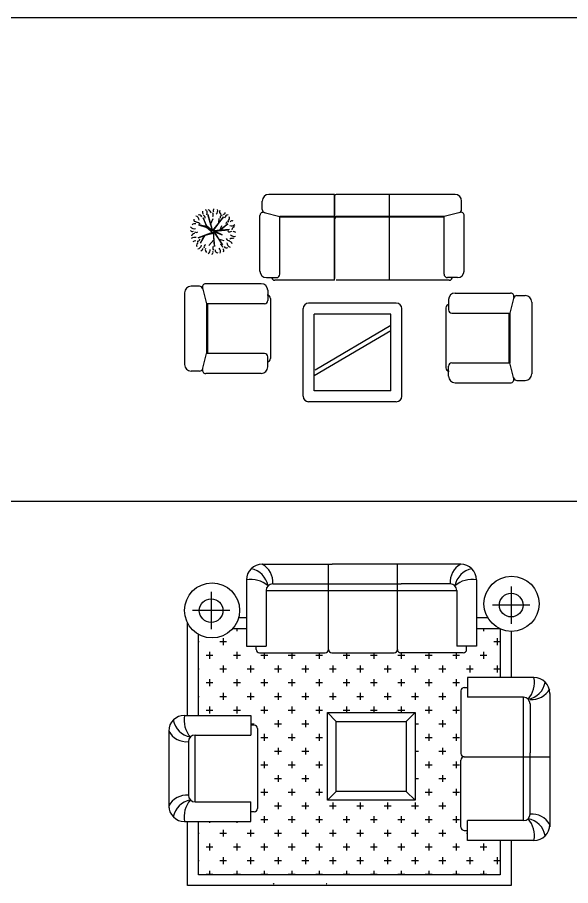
# Model space of a CAD drawing. Header units: millimetres. Extents: x -30782 to 40110, y 35885 to 73818.
# Drawn here: x -21715 to -16666, y 55286 to 63215 of the extents above; entities that cross this region are included whole.
import ezdxf

# ---------------------------------------------------------------- set-up
doc = ezdxf.new("R2010")
doc.units = ezdxf.units.MM
doc.layers.add('www.cad-blocks.net', color=7, linetype='Continuous')

# ---------------------------------------------------------------- blocks, each defined once
blk = doc.blocks.new('A$C151D5484')
for p, q in [((709.5, 1762.5), (709.5, 1832.5)), ((1369.5, 1892.5), (769.5, 1892.5)), ((1369, 1877.5), (1369, 1123.6)), ((1369.5, 1108.6), (1369.5, 1892.5)), ((2468.2, 1892.5), (1384, 1892.5)), ((1869.5, 1108.6), (1869.5, 1892.5)), ((2528.2, 1756), (2528.2, 1832.5)), ((709.5, 1756), (709.5, 1762.5)), ((202.4, 1601.7), (169.9, 1679.1)), ((169.9, 1679.1), (199.5, 1598.8)), ((254.6, 1562.3), (213.8, 1708.1)), ((213.8, 1708.1), (254.6, 1560.8)), ((237.9, 1617.5), (261.5, 1673.1)), ((356.6, 1687.9), (254.6, 1562.3)), ((261.5, 1560.8), (356.6, 1687.9)), ((312.8, 1632.7), (315.2, 1673.1)), ((688, 1193.1), (688, 1699.5)), ((725.3, 1728.6), (869.5, 1692.5)), ((869.5, 1163.1), (869.5, 1692.5)), ((1369.5, 1692.5), (869.5, 1692.5)), ((1369.5, 1684.5), (869.5, 1684.5)), ((2368.2, 1692.5), (1384, 1692.5)), ((2368.2, 1684.5), (1384, 1684.5)), ((2514.2, 1729), (2368.2, 1692.5)), ((2368.2, 1163.1), (2368.2, 1692.5)), ((2551.5, 1193.1), (2551.5, 1699.9)), ((199.5, 1598.8), (126.1, 1614.5)), ((126.1, 1614.5), (203.9, 1591.9)), ((254.6, 1560.8), (202.4, 1601.7)), ((203.9, 1591.9), (253.2, 1557.9)), ((316.7, 1566.8), (396, 1625.4)), ((396, 1625.4), (321.1, 1560.8)), ((321.1, 1560.8), (340.3, 1608.6)), ((253.2, 1546.1), (123.1, 1497.8)), ((123.1, 1497.8), (260.1, 1544.6)), ((144.8, 1448.6), (187.2, 1521.4)), ((177.3, 1514.1), (144.8, 1448.6)), ((260.1, 1544.6), (177.3, 1514.1)), ((187.2, 1521.4), (261.5, 1540.2)), ((253.2, 1557.9), (212.3, 1582.5)), ((212.3, 1582.5), (253.2, 1546.1)), ((409.3, 1572.7), (261.5, 1560.8)), ((261.5, 1540.2), (273.4, 1416.5)), ((273.4, 1416.5), (264.5, 1553.5)), ((264.5, 1553.5), (347.2, 1433.8)), ((271.9, 1556.4), (403.4, 1569.7)), ((343.3, 1524.4), (271.9, 1556.4)), ((271.9, 1552), (343.3, 1524.4)), ((347.2, 1433.8), (271.9, 1552)), ((403.4, 1569.7), (316.7, 1566.8)), ((267.9, 1476.6), (221.2, 1427.3)), ((317.2, 1485.5), (360, 1472.6)), ((748, 1133.1), (839.5, 1133.1)), ((2491.5, 1133.1), (2398.2, 1133.1)), ((136.6, 1054.2), (60, 1054.2)), ((163.5, 1040.2), (200, 894.2)), ((699.4, 1077.4), (192.6, 1077.4)), ((1369.5, 1108.6), (823.9, 1108.6)), ((2415.6, 1108.6), (1384, 1108.6)), ((0, 994.2), (0, 338.9)), ((759.4, 1017.4), (759.4, 924.2)), ((2468.8, 992.3), (2975.6, 992.3)), ((3004.7, 955.1), (2968.2, 809.1)), ((3031.7, 969.1), (3108.2, 969.1)), ((729.4, 894.2), (200, 894.2)), ((200, 894.2), (200, 438.9)), ((208, 894.2), (208, 438.9)), ((783.9, 941.5), (783.9, 393.4)), ((1932.2, 900), (1132.2, 900)), ((2408.8, 932.3), (2408.8, 839.1)), ((3168.2, 909.1), (3168.2, 253.8)), ((1082.2, 50), (1082.2, 850)), ((1182.2, 100), (1182.2, 800)), ((1882.2, 800), (1182.2, 800)), ((1882.2, 100), (1882.2, 800)), ((1982.2, 50), (1982.2, 850)), ((2384.3, 856.4), (2384.3, 308.3)), ((2438.8, 809.1), (2968.2, 809.1)), ((2960.2, 809.1), (2960.2, 353.8)), ((2968.2, 809.1), (2968.2, 353.8)), ((1882.2, 647.3), (1183.2, 237)), ((1882.2, 695.3), (1190.6, 289.3)), ((164, 294.7), (200, 438.9)), ((729.4, 438.9), (200, 438.9)), ((759.4, 317.5), (759.4, 408.9)), ((2408.8, 232.4), (2408.8, 323.8)), ((2438.8, 353.8), (2968.2, 353.8)), ((3004.3, 209.6), (2968.2, 353.8)), ((130, 278.9), (60, 278.9)), ((136.6, 278.9), (130, 278.9)), ((699.4, 257.5), (193.1, 257.5)), ((2468.8, 172.4), (2975.2, 172.4)), ((3031.7, 193.8), (3038.2, 193.8)), ((3038.2, 193.8), (3108.2, 193.8)), ((1882.2, 100), (1182.2, 100)), ((1932.2, 0), (1132.2, 0))]:
    blk.add_line(p, q)
for centre, radius, start, end in [((769.5, 1832.5), 60, 90, 180), ((1384, 1877.5), 15, 90, 180), ((2468.2, 1832.5), 60, 0, 90), ((177.5, 1725), 30.6, 324.97446, 61.37923), ((205.1, 1714.3), 38.8, 10.87616, 75.44791), ((288.1, 1741.4), 26.5, 134.25765, 198.59266), ((270.3, 1743.8), 33.6, 300.94824, 20.57839), ((354.9, 1734.8), 35.6, 159.72014, 225.64891), ((739.5, 1756), 30, 180, 255.96376), ((2498.2, 1756), 30, 284.03624, 0), ((101.2, 1661.9), 17.2, 166.54191, 283.47743), ((97.2, 1657.3), 37.3, 1.63276, 82.02679), ((134, 1678.6), 27.3, 23.47529, 113.45596), ((187.1, 1731), 24.5, 161.81925, 230.08176), ((162.1, 1676.6), 26.2, 357.17243, 67.23647), ((232.7, 1706.8), 29.4, 330.50948, 39.29199), ((352.5, 1680.1), 26.5, 112.57231, 188.33354), ((356.2, 1726.1), 15.5, 253.49335, 4.46973), ((400.1, 1673.2), 34.4, 93.31893, 173.19037), ((385.7, 1677.6), 24.4, 295.45365, 26.6852), ((718, 1699.5), 30, 75.96376, 180), ((1384, 1677.5), 15, 90, 180), ((1384, 1669.5), 15, 90, 180), ((2521.5, 1699.9), 30, 0, 104.03624), ((87.4, 1616.2), 38, 212.11699, 291.72753), ((92.9, 1593.6), 31.9, 69.11699, 140.36062), ((113.9, 1603.3), 33.6, 32.88731, 96.72533), ((400.2, 1620.3), 23.4, 78.8066, 167.6391), ((430.1, 1640.4), 35.1, 239.47372, 321.75859), ((434, 1633.1), 18.9, 56.81507, 154.01934), ((464, 1564.4), 34.3, 102.30595, 169.6849), ((71, 1577), 21.9, 219.74751, 296.0709), ((92.8, 1505.2), 29.6, 95.31956, 170.41897), ((104.7, 1572.3), 26.4, 238.78766, 311.59771), ((412, 1579.3), 27.9, 235.52479, 310.83273), ((453.3, 1557.3), 47.8, 223.81169, 284.30773), ((449.1, 1531.3), 22, 35.40933, 112.71009), ((93.9, 1448.7), 51.8, 75.20711, 128.32175), ((94.4, 1445), 22.5, 66.77542, 141.28797), ((143.4, 1427), 33.9, 128.69621, 196.24154), ((117.4, 1490.2), 24.6, 263.64998, 344.65145), ((116.6, 1437.1), 40.7, 276.54869, 346.89113), ((204.2, 1410.8), 27.1, 118.80717, 193.91988), ((320.2, 1409.1), 27.9, 356.02822, 71.36976), ((403.5, 1495.1), 24.1, 193.89139, 288.90395), ((433.5, 1458.5), 49.5, 190.3005, 250.44765), ((406.6, 1435.2), 28.2, 14.10036, 78.46502), ((440.2, 1444.2), 48, 73.46423, 122.79056), ((149.8, 1398.4), 17.7, 269.25572, 357.62866), ((220.2, 1388.5), 31.6, 161.37117, 231.75354), ((200, 1381.3), 34.2, 299.1952, 16.7189), ((240.9, 1363.2), 18.8, 298.19814, 22.19179), ((284.5, 1402.5), 27.3, 148.87476, 221.21352), ((306.7, 1385.5), 27.7, 180.25287, 263.52208), ((290.4, 1371.7), 38.6, 334.73526, 50.57812), ((340.3, 1378.7), 18.7, 329.98145, 65.66759), ((383.9, 1431.1), 26.9, 212.58173, 297.17999), ((748, 1193.1), 60, 180, 270), ((2491.5, 1193.1), 60, 270, 0), ((823.9, 1138.6), 30, 180, 270), ((839.5, 1163.1), 30, 270, 0), ((2398.2, 1163.1), 30, 180, 270), ((2415.6, 1138.6), 30, 270, 0), ((60, 994.2), 60, 90, 180), ((136.6, 1024.2), 30, 14.03624, 90), ((192.6, 1047.4), 30, 90, 194.03624), ((699.4, 1017.4), 60, 0, 90), ((753.9, 941.5), 30, 0, 90), ((2468.8, 932.3), 60, 90, 180), ((2975.6, 962.3), 30, 345.96376, 90), ((3031.7, 939.1), 30, 90, 165.96376), ((3108.2, 909.1), 60, 0, 90), ((729.4, 924.2), 30, 270, 0), ((1132.2, 850), 50, 90, 180), ((1932.2, 850), 50, 0, 90), ((2414.3, 856.4), 30, 90, 180), ((2438.8, 839.1), 30, 180, 270), ((729.4, 408.9), 30, 0, 90), ((60, 338.9), 60, 180, 270), ((699.4, 317.5), 60, 270, 0), ((753.9, 393.4), 30, 270, 0), ((2438.8, 323.8), 30, 90, 180), ((136.6, 308.9), 30, 270, 345.96376), ((193.1, 287.5), 30, 165.96376, 270), ((2414.3, 308.3), 30, 180, 270), ((3108.2, 253.8), 60, 270, 0), ((2468.8, 232.4), 60, 180, 270), ((2975.2, 202.4), 30, 270, 14.03624), ((3031.7, 223.8), 30, 194.03624, 270), ((1132.2, 50), 50, 180, 270), ((1932.2, 50), 50, 270, 0)]:
    blk.add_arc(centre, radius, start, end)
blk = doc.blocks.new('A$C305E417A')
for p, q in [((852.9, 2935.4), (1492.5, 2935.4)), ((1458.1, 2155.4), (1458.1, 2935.4)), ((1458.1, 2155.4), (1458.1, 2935.4)), ((2664.9, 2935.4), (1492.5, 2935.4)), ((2086.5, 2155.4), (2086.5, 2935.4)), ((708.9, 2791.4), (708.9, 2186)), ((2808.9, 2791.4), (2808.9, 2186)), ((948.9, 2755.4), (2120.9, 2755.4)), ((2568.9, 2755.4), (2120.9, 2755.4)), ((3125, 2731.9), (3125, 2391.9)), ((387.3, 2681.4), (387.3, 2341.4)), ((888.9, 2695.4), (2628.9, 2695.4)), ((888.9, 2695.4), (888.9, 2186)), ((2628.9, 2695.4), (2628.9, 2186)), ((3295, 2561.9), (2955, 2561.9)), ((557.3, 2511.4), (217.3, 2511.4)), ((170.7, 1554.9), (170.7, 2400.8)), ((638.5, 2448.2), (708.9, 2448.2)), ((2808.9, 2448.2), (2910.3, 2448.2)), ((585.7, 2348.7), (708.9, 2348.7)), ((622.4, 2348.7), (622.4, 2322.3)), ((2808.9, 2348.7), (3025.4, 2348.7)), ((2872.4, 2348.7), (2872.4, 2322.3)), ((3025.4, 2348.7), (3025.4, 1899.5)), ((3125, 2322.2), (3125, 1899.5)), ((270.3, 1554.9), (270.3, 2295.3)), ((270.3, 2228.6), (278.6, 2228.6)), ((466.1, 2228.6), (528.6, 2228.6)), ((497.4, 2259.8), (497.4, 2197.3)), ((2966.1, 2228.6), (3025.4, 2228.6)), ((2997.4, 2259.8), (2997.4, 2197.3)), ((708.9, 2186), (888.9, 2186)), ((799.4, 2155.4), (799.4, 2186)), ((2808.9, 2186), (2628.9, 2186)), ((2718.4, 2155.4), (2718.4, 2186)), ((341.1, 2103.6), (403.6, 2103.6)), ((372.4, 2134.8), (372.4, 2072.3)), ((591.1, 2103.6), (653.6, 2103.6)), ((622.4, 2134.8), (622.4, 2072.3)), ((829.4, 2125.4), (1428.1, 2125.4)), ((841.1, 2103.6), (903.6, 2103.6)), ((872.4, 2125.4), (872.4, 2072.3)), ((1091.1, 2103.6), (1153.6, 2103.6)), ((1122.4, 2125.4), (1122.4, 2072.3)), ((1341.1, 2103.6), (1403.6, 2103.6)), ((1372.4, 2125.4), (1372.4, 2072.3)), ((1488.1, 2125.4), (2056.5, 2125.4)), ((1591.1, 2103.6), (1653.6, 2103.6)), ((1622.4, 2125.4), (1622.4, 2072.3)), ((1841.1, 2103.6), (1903.6, 2103.6)), ((1872.4, 2125.4), (1872.4, 2072.3)), ((2091.1, 2103.6), (2153.6, 2103.6)), ((2688.4, 2125.4), (2116.5, 2125.4)), ((2122.4, 2125.4), (2122.4, 2072.3)), ((2341.1, 2103.6), (2403.6, 2103.6)), ((2372.4, 2125.4), (2372.4, 2072.3)), ((2591.1, 2103.6), (2653.6, 2103.6)), ((2622.4, 2125.4), (2622.4, 2072.3)), ((2841.1, 2103.6), (2903.6, 2103.6)), ((2872.4, 2134.8), (2872.4, 2072.3)), ((497.4, 2009.8), (497.4, 1947.3)), ((747.4, 2009.8), (747.4, 1947.3)), ((997.4, 2009.8), (997.4, 1947.3)), ((1247.4, 2009.8), (1247.4, 1947.3)), ((1497.4, 2009.8), (1497.4, 1947.3)), ((1747.4, 2009.8), (1747.4, 1947.3)), ((1997.4, 2009.8), (1997.4, 1947.3)), ((2247.4, 2009.8), (2247.4, 1947.3)), ((2497.4, 2009.8), (2497.4, 1947.3)), ((2747.4, 2009.8), (2747.4, 1947.3)), ((2997.4, 2009.8), (2997.4, 1947.3)), ((270.3, 1978.6), (278.6, 1978.6)), ((466.1, 1978.6), (528.6, 1978.6)), ((716.1, 1978.6), (778.6, 1978.6)), ((966.1, 1978.6), (1028.6, 1978.6)), ((1216.1, 1978.6), (1278.6, 1978.6)), ((1466.1, 1978.6), (1528.6, 1978.6)), ((1716.1, 1978.6), (1778.6, 1978.6)), ((1966.1, 1978.6), (2028.6, 1978.6)), ((2216.1, 1978.6), (2278.6, 1978.6)), ((2466.1, 1978.6), (2528.6, 1978.6)), ((2716.1, 1978.6), (2778.6, 1978.6)), ((2966.1, 1978.6), (3025.4, 1978.6)), ((341.1, 1853.6), (403.6, 1853.6)), ((372.4, 1884.8), (372.4, 1822.3)), ((591.1, 1853.6), (653.6, 1853.6)), ((622.4, 1884.8), (622.4, 1822.3)), ((841.1, 1853.6), (903.6, 1853.6)), ((872.4, 1884.8), (872.4, 1822.3)), ((1091.1, 1853.6), (1153.6, 1853.6)), ((1122.4, 1884.8), (1122.4, 1822.3)), ((1341.1, 1853.6), (1403.6, 1853.6)), ((1372.4, 1884.8), (1372.4, 1822.3)), ((1591.1, 1853.6), (1653.6, 1853.6)), ((1622.4, 1884.8), (1622.4, 1822.3)), ((1841.1, 1853.6), (1903.6, 1853.6)), ((1872.4, 1884.8), (1872.4, 1822.3)), ((2091.1, 1853.6), (2153.6, 1853.6)), ((2122.4, 1884.8), (2122.4, 1822.3)), ((2341.1, 1853.6), (2403.6, 1853.6)), ((2372.4, 1884.8), (2372.4, 1822.3)), ((2591.1, 1853.6), (2653.6, 1853.6)), ((2622.4, 1884.8), (2622.4, 1822.3)), ((3333.1, 1899.5), (2727.7, 1899.5)), ((2727.7, 1899.5), (2727.7, 1719.5)), ((497.4, 1759.8), (497.4, 1697.3)), ((747.4, 1759.8), (747.4, 1697.3)), ((997.4, 1759.8), (997.4, 1697.3)), ((1247.4, 1759.8), (1247.4, 1697.3)), ((1497.4, 1759.8), (1497.4, 1697.3)), ((1747.4, 1759.8), (1747.4, 1697.3)), ((1997.4, 1759.8), (1997.4, 1697.3)), ((2247.4, 1759.8), (2247.4, 1697.3)), ((2497.4, 1759.8), (2497.4, 1697.3)), ((2667.1, 1779), (2667.1, 1207.2)), ((2697.1, 1809), (2727.7, 1809)), ((3477.1, 1755.5), (3477.1, 538.1)), ((270.3, 1728.6), (278.6, 1728.6)), ((466.1, 1728.6), (528.6, 1728.6)), ((716.1, 1728.6), (778.6, 1728.6)), ((966.1, 1728.6), (1028.6, 1728.6)), ((1216.1, 1728.6), (1278.6, 1728.6)), ((1466.1, 1728.6), (1528.6, 1728.6)), ((1716.1, 1728.6), (1778.6, 1728.6)), ((1966.1, 1728.6), (2028.6, 1728.6)), ((2216.1, 1728.6), (2278.6, 1728.6)), ((2466.1, 1728.6), (2528.6, 1728.6)), ((3237.1, 1719.5), (2727.7, 1719.5)), ((3237.1, 593.3), (3237.1, 1719.5)), ((341.1, 1603.6), (403.6, 1603.6)), ((372.4, 1634.8), (372.4, 1572.3)), ((591.1, 1603.6), (653.6, 1603.6)), ((622.4, 1634.8), (622.4, 1572.3)), ((841.1, 1603.6), (903.6, 1603.6)), ((872.4, 1634.8), (872.4, 1572.3)), ((1091.1, 1603.6), (1153.6, 1603.6)), ((1122.4, 1634.8), (1122.4, 1572.3)), ((1341.1, 1603.6), (1403.6, 1603.6)), ((1372.4, 1634.8), (1372.4, 1572.3)), ((1591.1, 1603.6), (1653.6, 1603.6)), ((1622.4, 1634.8), (1622.4, 1579.8)), ((1841.1, 1603.6), (1903.6, 1603.6)), ((1872.4, 1634.8), (1872.4, 1579.8)), ((2091.1, 1603.6), (2153.6, 1603.6)), ((2122.4, 1634.8), (2122.4, 1579.8)), ((2341.1, 1603.6), (2403.6, 1603.6)), ((2372.4, 1634.8), (2372.4, 1572.3)), ((2591.1, 1603.6), (2653.6, 1603.6)), ((2622.4, 1634.8), (2622.4, 1572.3)), ((3297.1, 1659.5), (3297.1, 1211.6)), ((144, 1554.9), (749.4, 1554.9)), ((749.4, 1554.9), (749.4, 1374.9)), ((997.4, 1509.8), (997.4, 1447.3)), ((1247.4, 1509.8), (1247.4, 1447.3)), ((1448.2, 779.8), (1448.2, 1579.8)), ((1448.2, 1579.8), (2248.2, 1579.8)), ((1528.2, 1499.8), (1448.2, 1579.8)), ((2168.2, 1499.8), (2248.2, 1579.8)), ((2248.2, 1579.8), (2248.2, 779.8)), ((2497.4, 1509.8), (2497.4, 1447.3)), ((749.4, 1478.6), (778.6, 1478.6)), ((780, 1464.4), (749.4, 1464.4)), ((810, 1434.4), (810, 705.3)), ((966.1, 1478.6), (1028.6, 1478.6)), ((1216.1, 1478.6), (1278.6, 1478.6)), ((1528.2, 859.8), (1528.2, 1499.8)), ((1528.2, 1499.8), (2168.2, 1499.8)), ((2168.2, 1499.8), (2168.2, 859.8)), ((2248.2, 1478.6), (2278.6, 1478.6)), ((2466.1, 1478.6), (2528.6, 1478.6)), ((0, 1410.9), (0, 709.7)), ((240, 764.8), (240, 1374.9)), ((240, 1374.9), (749.4, 1374.9)), ((841.1, 1353.6), (903.6, 1353.6)), ((872.4, 1384.8), (872.4, 1322.3)), ((1091.1, 1353.6), (1153.6, 1353.6)), ((1122.4, 1384.8), (1122.4, 1322.3)), ((1341.1, 1353.6), (1403.6, 1353.6)), ((1372.4, 1384.8), (1372.4, 1322.3)), ((2341.1, 1353.6), (2403.6, 1353.6)), ((2372.4, 1384.8), (2372.4, 1322.3)), ((2591.1, 1353.6), (2653.6, 1353.6)), ((2622.4, 1384.8), (2622.4, 1322.3)), ((180, 1314.9), (180, 824.8)), ((966.1, 1228.6), (1028.6, 1228.6)), ((997.4, 1259.8), (997.4, 1197.3)), ((1216.1, 1228.6), (1278.6, 1228.6)), ((1247.4, 1259.8), (1247.4, 1197.3)), ((2248.2, 1228.6), (2278.6, 1228.6)), ((2466.1, 1228.6), (2528.6, 1228.6)), ((2497.4, 1259.8), (2497.4, 1197.3)), ((3297.1, 653.3), (3297.1, 1211.6)), ((872.4, 1134.8), (872.4, 1072.3)), ((1122.4, 1134.8), (1122.4, 1072.3)), ((1372.4, 1134.8), (1372.4, 1072.3)), ((2372.4, 1134.8), (2372.4, 1072.3)), ((2622.4, 1134.8), (2622.4, 1072.3)), ((2667.1, 533.8), (2667.1, 1147.2)), ((2697.1, 1177.2), (3477.1, 1177.2)), ((841.1, 1103.6), (903.6, 1103.6)), ((1091.1, 1103.6), (1153.6, 1103.6)), ((1341.1, 1103.6), (1403.6, 1103.6)), ((2341.1, 1103.6), (2403.6, 1103.6)), ((2591.1, 1103.6), (2653.6, 1103.6)), ((966.1, 978.6), (1028.6, 978.6)), ((997.4, 1009.8), (997.4, 947.3)), ((1216.1, 978.6), (1278.6, 978.6)), ((1247.4, 1009.8), (1247.4, 947.3)), ((2248.2, 978.6), (2278.6, 978.6)), ((2466.1, 978.6), (2528.6, 978.6)), ((2497.4, 1009.8), (2497.4, 947.3)), ((872.4, 884.8), (872.4, 822.3)), ((1122.4, 884.8), (1122.4, 822.3)), ((1372.4, 884.8), (1372.4, 822.3)), ((2372.4, 884.8), (2372.4, 822.3)), ((2622.4, 884.8), (2622.4, 822.3)), ((841.1, 853.6), (903.6, 853.6)), ((1091.1, 853.6), (1153.6, 853.6)), ((1341.1, 853.6), (1403.6, 853.6)), ((1528.2, 859.8), (1448.2, 779.8)), ((2168.2, 859.8), (1528.2, 859.8)), ((2168.2, 859.8), (2248.2, 779.8)), ((2341.1, 853.6), (2403.6, 853.6)), ((2591.1, 853.6), (2653.6, 853.6)), ((0, 728.8), (0, 709.7)), ((240, 764.8), (749.4, 764.8)), ((749.4, 584.8), (749.4, 764.8)), ((966.1, 728.6), (1028.6, 728.6)), ((997.4, 759.8), (997.4, 697.3)), ((1216.1, 728.6), (1278.6, 728.6)), ((1247.4, 759.8), (1247.4, 697.3)), ((2248.2, 779.8), (1448.2, 779.8)), ((1466.1, 728.6), (1528.6, 728.6)), ((1497.4, 759.8), (1497.4, 697.3)), ((1716.1, 728.6), (1778.6, 728.6)), ((1747.4, 759.8), (1747.4, 697.3)), ((1966.1, 728.6), (2028.6, 728.6)), ((1997.4, 759.8), (1997.4, 697.3)), ((2216.1, 728.6), (2278.6, 728.6)), ((2247.4, 759.8), (2247.4, 697.3)), ((2466.1, 728.6), (2528.6, 728.6)), ((2497.4, 759.8), (2497.4, 697.3)), ((780, 675.3), (749.4, 675.3)), ((872.4, 634.8), (872.4, 572.3)), ((1122.4, 634.8), (1122.4, 572.3)), ((1372.4, 634.8), (1372.4, 572.3)), ((1622.4, 634.8), (1622.4, 572.3)), ((1872.4, 634.8), (1872.4, 572.3)), ((2122.4, 634.8), (2122.4, 572.3)), ((2372.4, 634.8), (2372.4, 572.3)), ((2622.4, 634.8), (2622.4, 572.3)), ((144, 584.8), (749.4, 584.8)), ((170.7, 0), (170.7, 584.8)), ((270.3, 99.6), (270.3, 584.8)), ((372.4, 584.8), (372.4, 572.3)), ((622.4, 584.8), (622.4, 572.3)), ((841.1, 603.6), (903.6, 603.6)), ((1091.1, 603.6), (1153.6, 603.6)), ((1341.1, 603.6), (1403.6, 603.6)), ((1591.1, 603.6), (1653.6, 603.6)), ((1841.1, 603.6), (1903.6, 603.6)), ((2091.1, 603.6), (2153.6, 603.6)), ((2341.1, 603.6), (2403.6, 603.6)), ((2591.1, 603.6), (2653.6, 603.6)), ((3237.1, 593.3), (2727.7, 593.3)), ((2727.7, 413.3), (2727.7, 593.3)), ((3477.1, 557.3), (3477.1, 538.1)), ((270.3, 478.6), (278.6, 478.6)), ((466.1, 478.6), (528.6, 478.6)), ((497.4, 509.8), (497.4, 447.3)), ((716.1, 478.6), (778.6, 478.6)), ((747.4, 509.8), (747.4, 447.3)), ((966.1, 478.6), (1028.6, 478.6)), ((997.4, 509.8), (997.4, 447.3)), ((1216.1, 478.6), (1278.6, 478.6)), ((1247.4, 509.8), (1247.4, 447.3)), ((1466.1, 478.6), (1528.6, 478.6)), ((1497.4, 509.8), (1497.4, 447.3)), ((1716.1, 478.6), (1778.6, 478.6)), ((1747.4, 509.8), (1747.4, 447.3)), ((1966.1, 478.6), (2028.6, 478.6)), ((1997.4, 509.8), (1997.4, 447.3)), ((2216.1, 478.6), (2278.6, 478.6)), ((2247.4, 509.8), (2247.4, 447.3)), ((2466.1, 478.6), (2528.6, 478.6)), ((2497.4, 509.8), (2497.4, 447.3)), ((2697.1, 503.8), (2727.7, 503.8)), ((2716.1, 478.6), (2727.7, 478.6)), ((3333.1, 413.3), (2727.7, 413.3)), ((3025.4, 413.3), (3025.4, 99.6)), ((3125, 413.3), (3125, 0)), ((341.1, 353.6), (403.6, 353.6)), ((372.4, 384.8), (372.4, 322.3)), ((591.1, 353.6), (653.6, 353.6)), ((622.4, 384.8), (622.4, 322.3)), ((841.1, 353.6), (903.6, 353.6)), ((872.4, 384.8), (872.4, 322.3)), ((1091.1, 353.6), (1153.6, 353.6)), ((1122.4, 384.8), (1122.4, 322.3)), ((1341.1, 353.6), (1403.6, 353.6)), ((1372.4, 384.8), (1372.4, 322.3)), ((1591.1, 353.6), (1653.6, 353.6)), ((1622.4, 384.8), (1622.4, 322.3)), ((1841.1, 353.6), (1903.6, 353.6)), ((1872.4, 384.8), (1872.4, 322.3)), ((2091.1, 353.6), (2153.6, 353.6)), ((2122.4, 384.8), (2122.4, 322.3)), ((2341.1, 353.6), (2403.6, 353.6)), ((2372.4, 384.8), (2372.4, 322.3)), ((2591.1, 353.6), (2653.6, 353.6)), ((2622.4, 384.8), (2622.4, 322.3)), ((2841.1, 353.6), (2903.6, 353.6)), ((2872.4, 384.8), (2872.4, 322.3)), ((497.4, 259.8), (497.4, 197.3)), ((747.4, 259.8), (747.4, 197.3)), ((997.4, 259.8), (997.4, 197.3)), ((1247.4, 259.8), (1247.4, 197.3)), ((1497.4, 259.8), (1497.4, 197.3)), ((1747.4, 259.8), (1747.4, 197.3)), ((1997.4, 259.8), (1997.4, 197.3)), ((2247.4, 259.8), (2247.4, 197.3)), ((2497.4, 259.8), (2497.4, 197.3)), ((2747.4, 259.8), (2747.4, 197.3)), ((2997.4, 259.8), (2997.4, 197.3)), ((270.3, 228.6), (278.6, 228.6)), ((466.1, 228.6), (528.6, 228.6)), ((716.1, 228.6), (778.6, 228.6)), ((966.1, 228.6), (1028.6, 228.6)), ((1216.1, 228.6), (1278.6, 228.6)), ((1466.1, 228.6), (1528.6, 228.6)), ((1716.1, 228.6), (1778.6, 228.6)), ((1966.1, 228.6), (2028.6, 228.6)), ((2216.1, 228.6), (2278.6, 228.6)), ((2466.1, 228.6), (2528.6, 228.6)), ((2716.1, 228.6), (2778.6, 228.6)), ((2966.1, 228.6), (3025.4, 228.6)), ((3025.4, 99.6), (270.3, 99.6)), ((341.1, 103.6), (403.6, 103.6)), ((372.4, 134.8), (372.4, 99.6)), ((591.1, 103.6), (653.6, 103.6)), ((622.4, 134.8), (622.4, 99.6)), ((841.1, 103.6), (903.6, 103.6)), ((872.4, 134.8), (872.4, 99.6)), ((1091.1, 103.6), (1153.6, 103.6)), ((1122.4, 134.8), (1122.4, 99.6)), ((1341.1, 103.6), (1403.6, 103.6)), ((1372.4, 134.8), (1372.4, 99.6)), ((1591.1, 103.6), (1653.6, 103.6)), ((1622.4, 134.8), (1622.4, 99.6)), ((1841.1, 103.6), (1903.6, 103.6)), ((1872.4, 134.8), (1872.4, 99.6)), ((2091.1, 103.6), (2153.6, 103.6)), ((2122.4, 134.8), (2122.4, 99.6)), ((2341.1, 103.6), (2403.6, 103.6)), ((2372.4, 134.8), (2372.4, 99.6)), ((2591.1, 103.6), (2653.6, 103.6)), ((2622.4, 134.8), (2622.4, 99.6)), ((2841.1, 103.6), (2903.6, 103.6)), ((2872.4, 134.8), (2872.4, 99.6)), ((3125, 0), (170.7, 0))]:
    blk.add_line(p, q)
for centre, radius in [((3128.2, 2573.6), 251.5), ((395.6, 2513.3), 251.5), ((387.3, 2511.4), 108), ((3125, 2561.9), 108)]:
    blk.add_circle(centre, radius)
for centre, radius, start, end in [((852.9, 2791.4), 144, 90, 180), ((764.2, 2772.5), 185.5, 354.7206, 61.42437), ((2753.6, 2772.5), 185.5, 118.57563, 185.2794), ((2664.9, 2791.4), 144, 0, 90), ((716.1, 2702.9), 193.6, 10.40907, 79.59093), ((2801.7, 2702.9), 193.6, 100.40907, 169.59093), ((752.3, 2560.2), 235.2, 49.03209, 100.62515), ((2765.5, 2560.2), 235.2, 79.37485, 130.96791), ((948.9, 2695.4), 60, 90, 180), ((2568.9, 2695.4), 60, 0, 90), ((829.4, 2155.4), 30, 180, 270), ((1428.1, 2155.4), 30, 270, 0), ((1488.1, 2155.4), 30, 180, 270), ((2056.5, 2155.4), 30, 270, 0), ((2116.5, 2155.4), 30, 180, 270), ((2688.4, 2155.4), 30, 270, 0), ((3101.9, 1856.2), 235.2, 319.03209, 10.62515), ((3244.6, 1892.3), 193.6, 280.40907, 349.59093), ((3333.1, 1755.5), 144, 0, 90), ((2697.1, 1779), 30, 90, 180), ((3314.2, 1885.9), 185.5, 264.7206, 331.42437), ((3237.1, 1659.5), 60, 0, 90), ((144, 1410.9), 144, 90, 180), ((232.5, 1547.7), 193.6, 190.40907, 259.59093), ((375.2, 1511.5), 235.2, 169.37485, 220.96791), ((780, 1434.4), 30, 0, 90), ((162.9, 1499.6), 185.5, 208.57563, 275.2794), ((240, 1314.9), 60, 90, 180), ((2697.1, 1207.2), 30, 180, 270), ((2697.1, 1147.2), 30, 90, 180), ((162.9, 640.1), 185.5, 84.7206, 151.42437), ((240, 824.8), 60, 180, 270), ((144, 728.8), 144, 180, 270), ((232.5, 592), 193.6, 100.40907, 169.59093), ((375.2, 628.2), 235.2, 139.03209, 190.62515), ((780, 705.3), 30, 270, 0), ((3237.1, 653.3), 60, 270, 0), ((3314.2, 468.5), 185.5, 28.57563, 95.2794), ((3101.9, 456.6), 235.2, 349.37485, 40.96791), ((3244.6, 420.5), 193.6, 10.40907, 79.59093), ((3333.1, 557.3), 144, 270, 0), ((2697.1, 533.8), 30, 180, 270), ((960.9, 5.7), 10, 90, 135), ((1436.1, 5.7), 10, 45, 90)]:
    blk.add_arc(centre, radius, start, end)
blk = doc.blocks.new('format')
at = {"color": 155, "true_color": 0x546d8e}
for p, q in [((-27052.7, 63214.7), (40110.2, 63214.7)), ((-27052.7, 58795.7), (40110.2, 58795.7))]:
    blk.add_line(p, q, dxfattribs=at)

msp = doc.modelspace()

# ---------------------------------------------------------------- block references
for name, p in [('A$C151D5484', (-20189.2, 59705.2)), ('A$C305E417A', (-20333.6, 55286.1))]:
    msp.add_blockref(name, p)
at = {"layer": 'www.cad-blocks.net'}
msp.add_blockref('format', (0, 0), dxfattribs=at)

doc.saveas('drawing.dxf')
